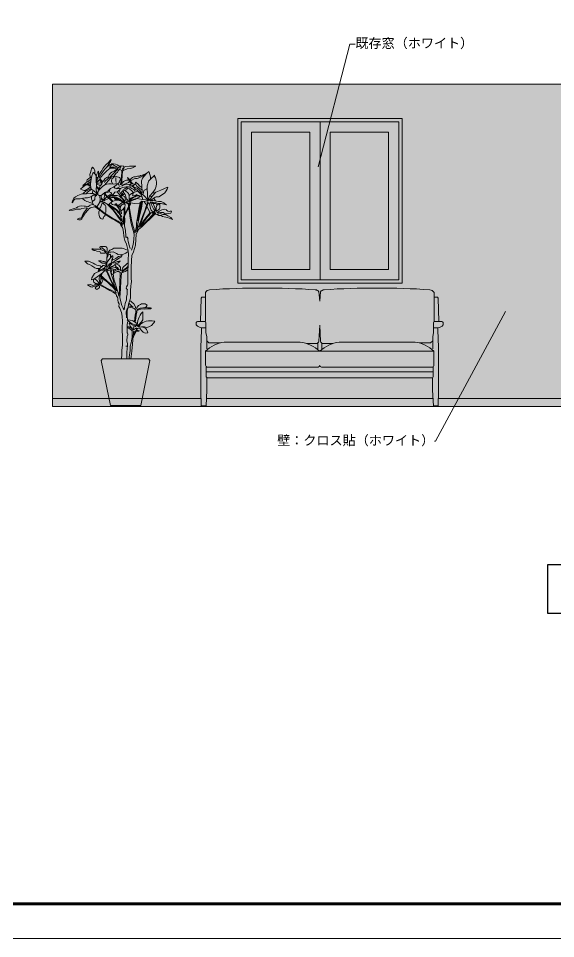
# Model space of a CAD drawing. Header units: millimetres. Extents: x -63086 to 144078, y -129912 to 13382.
# Drawn here: x 22696 to 26614, y -43624 to -36918 of the extents above; entities that cross this region are included whole.
import ezdxf
from ezdxf import colors
from ezdxf.entities.mleader import LeaderData, LeaderLine
from ezdxf.math import Vec2, Vec3

# ---------------------------------------------------------------- set-up
doc = ezdxf.new("R2010")
doc.units = ezdxf.units.MM
doc.layers.get('0').update_dxf_attribs({"lineweight": 0})
for name, color, linetype, lineweight in [('01用紙枠', 7, 'Continuous', 5), ('展開', 7, 'Continuous', 9), ('展開建具用', 250, 'Continuous', 9), ('観葉植物', 92, 'Continuous', 9)]:
    doc.layers.add(name, color=color, linetype=linetype, lineweight=lineweight)
doc.layers.add('文字', color=7, linetype='Continuous')
doc.styles.get("Standard").update_dxf_attribs({"font": 'MS Mincho.ttf'})
doc.styles.add('小岩', font='MS Mincho.ttf', dxfattribs={"height": 150})

# ---------------------------------------------------------------- blocks, each defined once
blk = doc.blocks.new('ソファ（CAD素材.com）3eb306b7')
at = {"color": 0, "linetype": 'ByBlock', "lineweight": -2}
for p, q in [((30, 617.9), (30, 828.1)), ((1697.2, 617.9), (1697.2, 828.1))]:
    blk.add_line(p, q, dxfattribs=at)
for points in [[(30, 828.1, -0.189801), (60.4, 847.3, -0.031519), (831.6, 847.3, -0.186787), (857.9, 832.8), (863.6, 764), (869.4, 832.8, -0.186787), (895.7, 847.3, -0.031519), (1666.9, 847.3, -0.189801), (1697.2, 828.1)], [(39.9, 416), (39.9, 506.2), (34.2, 532.8), (34.2, 606.6, 0.29329), (25.2, 615.8), (-26.6, 615.8, 0.203999), (-36.3, 607.9), (-36.3, 590.4, 0.207405), (2.3, 570.4), (34.2, 570.4)], [(1687.4, 416), (1687.4, 506.2), (1693, 532.8), (1693, 606.6, -0.29329), (1702, 615.8), (1753.9, 615.8, -0.203999), (1763.5, 607.9), (1763.5, 590.4, -0.207405), (1725, 570.4), (1693, 570.4)], [(959, 454.2), (889.7, 454.2, -0.315355), (870.4, 472.5), (863.6, 588), (856.8, 472.5, -0.315355), (837.6, 454.2), (768.2, 454.2)], [(863.6, 398.6, 0.156213), (720.7, 465.6), (167.8, 465.6, 0.152199), (30.3, 398.6), (1697, 398.6)], [(863.6, 398.6, -0.156213), (1006.6, 465.6), (1559.5, 465.6, -0.152199), (1697, 398.6)], [(30.3, 398.6), (30.3, 297, 0.333448), (43.4, 283.1)], [(1683.8, 283.1, 0.333448), (1697, 297), (1697, 398.6)], [(851.2, 283.1), (35.9, 283.1), (35.9, 212.5, 0.335886), (45.3, 204.2), (1681.9, 204.2, 0.319264), (1691.4, 212.5), (1691.4, 283.1)], [(851.2, 283.1, 0.32414), (863.6, 296, 0.294661), (876, 283.1), (1691.4, 283.1)]]:
    blk.add_lwpolyline(points, format="xyb", dxfattribs=at)
for points in [[(30, 792), (4.8, 792), (-0.5, 786.4), (-5.2, 615.8)], [(1697.2, 792), (1722.5, 792), (1727.8, 786.4), (1732.4, 615.8)], [(40.6, 204.2), (40.6, 114.5), (34.7, 0), (0, 0), (-3.1, 110.4), (-3.1, 427.5), (2.3, 551.6), (2.3, 570.4)], [(1686.7, 204.2), (1686.7, 114.5), (1692.6, 0), (1727.3, 0), (1730.4, 110.4), (1730.4, 427.5), (1725, 551.6), (1725, 570.4)], [(137.7, 461.4), (55.8, 461.4), (39.9, 475.8)], [(1589.5, 461.4), (1671.5, 461.4), (1687.4, 475.8)], [(848.7, 417.6), (848.7, 456.9)], [(878.6, 417.6), (878.6, 456.9)], [(1691.4, 249.8), (35.9, 249.8)]]:
    blk.add_lwpolyline(points, dxfattribs=at)
blk = doc.blocks.new('パキラ2（CAD素材.com）')
at = {"color": 0, "linetype": 'ByBlock', "lineweight": -2}
for points in [[(-196.1, 1666.5), (-193.5, 1678.6), (-189.2, 1688.5), (-181, 1701), (-173.7, 1710.9), (-165.5, 1725.5), (-159, 1735.5), (-141.4, 1754.4), (-124.1, 1770.8), (-115.5, 1781.6), (-104.3, 1791.5), (-104.3, 1787.6), (-109.1, 1776.8), (-125, 1755.7), (-132.3, 1743.2), (-140.5, 1732.4)], [(-186.6, 1649.3), (-176.7, 1664.8), (-165.5, 1680.7), (-150.9, 1694.1), (-135.8, 1709.6), (-124.6, 1718.7), (-111.6, 1727.7), (-114.7, 1735), (-110.8, 1743.2), (-103, 1752.7), (-98.7, 1759.2), (-114.2, 1752.3), (-131.9, 1740.2), (-153, 1718.7), (-178, 1685.9), (-187.5, 1668.7), (-193.1, 1656.6)], [(-41.3, 1741.5), (-48.1, 1746.2), (-60.7, 1752.2), (-74, 1757), (-88.2, 1760), (-104.5, 1760), (-103.3, 1759.1), (-91.2, 1753.2), (-83.3, 1747.9), (-72.1, 1743.1), (-52.7, 1732.6)], [(-20.1, 1714.3), (-22.3, 1718.6), (-21.4, 1722.9), (-18.8, 1729), (-13.4, 1731.9), (-12.4, 1740.9), (-16.1, 1743.9), (-31.5, 1745.5), (-35.2, 1743.3), (-35.5, 1737.1), (-43.3, 1719.4), (-43, 1719.4)], [(-21, 1714.5), (-17.2, 1720.9), (-13.7, 1729.1), (-9.4, 1736), (0.9, 1742), (28.1, 1743.7), (75.5, 1743.3), (66, 1738.1), (51.8, 1732.1), (36.3, 1726.9), (12.6, 1723.5), (-16.3, 1710.6), (-21.5, 1707.6), (-24.9, 1672.2), (-27.4, 1641.8), (-30.5, 1614.5)], [(-253.3, 1658.3), (-258.2, 1666.6), (-259.5, 1681.8), (-256.8, 1698.3), (-251.9, 1713.4), (-247.8, 1724.2), (-241.3, 1736.5), (-232.3, 1725.7), (-227.5, 1717.5), (-224.7, 1709), (-224.8, 1688.8)], [(-207.5, 1540.4), (-213.5, 1569.7), (-213.1, 1605.4), (-214, 1634.7), (-215.3, 1660.1), (-215.3, 1675.6), (-224.3, 1688.6), (-232.9, 1696.8), (-238.5, 1691.2), (-247.1, 1672.2), (-250.2, 1648.1), (-254.9, 1614.5), (-253.8, 1580.5), (-246.7, 1572.7), (-231.6, 1562.8), (-225.6, 1557.6), (-218.7, 1552.9), (-214.4, 1550.7), (-209.7, 1540.4)], [(-197.5, 1665.9), (-196.8, 1690.1), (-198.2, 1707.3), (-203, 1699), (-209.9, 1685.9), (-215.4, 1669.4), (-214, 1663.9), (-206.5, 1662.5), (-200.9, 1659.7)], [(-35, 1742.8), (-39.5, 1742.5), (-47.4, 1736.9), (-64.3, 1721.2), (-82.9, 1707.7), (-101.3, 1699.8), (-110.6, 1691.7), (-119.5, 1679.8), (-125.7, 1665.8), (-129.8, 1662.3), (-137, 1660.9), (-150.5, 1651.8), (-157.8, 1639.9), (-166.1, 1630.8), (-171.5, 1620.8)], [(-55.4, 1721.6), (-74, 1704.3), (-108.5, 1670.6), (-127.1, 1653.3), (-150.5, 1631.3), (-154.7, 1623.7)], [(-149.4, 1608.9), (-143.5, 1617.6), (-123, 1641.5), (-115.2, 1651.8), (-105.3, 1662), (-102.3, 1666.8), (-88.3, 1668.7), (-82.1, 1672.2), (-70.5, 1688.9), (-59.7, 1700), (-53.3, 1709.4), (-43.6, 1720.4)], [(-62.3, 1723.5), (-72.6, 1725.6), (-82.5, 1728.4), (-107.1, 1729.5), (-116.2, 1728.2)], [(-58.1, 1735.8), (-101.5, 1735.1), (-113.6, 1734.2)], [(-42.2, 1718.3), (-27.5, 1711), (-30.5, 1656.7), (-35.7, 1609.8)], [(33.2, 1642.1), (41, 1654.1), (50.5, 1661.5), (60.4, 1664.5), (72.4, 1666.6), (87.1, 1670.1), (103.9, 1671.4), (109.5, 1675.2), (121.6, 1677.4), (145.3, 1688.6), (150.4, 1689), (140.5, 1679.1), (130.2, 1675.2), (123.3, 1669.6), (104.8, 1660.6), (85.4, 1654.1), (72.4, 1654.1), (63.4, 1650.3), (46.2, 1640.3), (31.9, 1636.5), (20.7, 1625.3), (10.4, 1620.1), (-18.5, 1607.6), (-27.9, 1599.8)], [(183, 1647.3), (181.7, 1666.2), (172.4, 1699), (170.4, 1704.5), (153.8, 1690.7), (135.9, 1670.7), (123.5, 1654.9), (115.9, 1636.9), (118, 1591.4), (120, 1566.6)], [(170.5, 1493.9), (170.1, 1510.3), (175.2, 1524.5), (181.3, 1531.8), (207.1, 1560.2), (216.6, 1576.6), (224.3, 1597.3), (226.1, 1614.1), (224.8, 1626.2), (222.2, 1642.5), (218.3, 1657.6), (214.4, 1665.4), (211.9, 1677.4), (204.5, 1669.2), (194.2, 1661.1), (185.1, 1649.9), (167, 1633.9), (163.6, 1614.5), (158.4, 1600.3), (157.1, 1572.3), (159.7, 1546.9), (160.6, 1516.7), (164, 1500.8), (166.2, 1495.6)], [(-253.4, 1630.9), (-264.2, 1624.9), (-278.4, 1615), (-291.3, 1609), (-306.4, 1599.5), (-312, 1597.8), (-308.5, 1604.2), (-300.3, 1612), (-289.1, 1621), (-272.8, 1630.9), (-262.4, 1640.4), (-249.9, 1647.8)], [(-282.2, 1624.1), (-283.1, 1634.4), (-279.7, 1643.4), (-266.7, 1654.6), (-260.3, 1657.7), (-250.8, 1656.8)], [(-265, 1623.2), (-265.8, 1612.1), (-263.3, 1606.4), (-262.5, 1600.2), (-263.7, 1598.2), (-272.8, 1609), (-275.4, 1616.3)], [(-201.5, 1658.3), (-214.4, 1655)], [(-205.8, 1650.7), (-213.9, 1646.9)], [(-200.7, 1659.1), (-207.7, 1644.8), (-207.9, 1639.4), (-213.6, 1623.3)], [(-171.3, 1620.8), (-178.3, 1621.9), (-184, 1621.9), (-196.4, 1620.6), (-200.4, 1618.9), (-213.1, 1615.7)], [(-180.2, 1603.9), (-191.5, 1605.7), (-207.7, 1612.2), (-212.3, 1614.9)], [(-208.2, 1617.9), (-207.1, 1626.8), (-203.1, 1632.1), (-198.5, 1636.2), (-196.9, 1641.3), (-192.6, 1643.7), (-191.8, 1644.8)], [(-201.9, 1542.5), (-201.5, 1556.3), (-196.7, 1562.8), (-190.7, 1574.4), (-168.3, 1595.1), (-151.5, 1606.7), (-136.4, 1611.9), (-120.9, 1614), (-104.1, 1614.5), (-85.1, 1613.2), (-60.2, 1617), (-59.3, 1617), (-69.2, 1604.1), (-87.7, 1589.9), (-111, 1579.6), (-130, 1560.6), (-150.6, 1551.6), (-164.8, 1538.2), (-177.3, 1530.4), (-193.3, 1530.4), (-199.3, 1535.2), (-203.6, 1536.5), (-205.3, 1535.2)], [(-192.9, 1578.3), (-187.7, 1592.3), (-184.5, 1599.8), (-178.1, 1606.8), (-171.3, 1620.6)], [(-171.3, 1621.8), (-183.7, 1634.9), (-192, 1645.3)], [(-186.5, 1650.8), (-177.5, 1641.1), (-165.1, 1629.4)], [(-27.9, 1613.6), (-34.8, 1609.3), (-46.9, 1605.4), (-53.4, 1608.5), (-51.6, 1615.4), (-49.1, 1621.4), (-44.7, 1628.3), (-42.6, 1637.8), (-37, 1643.8), (-36.7, 1647.2), (-37.7, 1652), (-39.6, 1655.9), (-43.9, 1660.6), (-50.3, 1663.6), (-61.5, 1666.2), (-67.6, 1669.2), (-76.1, 1671.2), (-82.2, 1666.6), (-89.6, 1658.4), (-99, 1650.3), (-102.9, 1637.3), (-102.5, 1631.3), (-94.7, 1614.9)], [(-67.8, 1623.6), (-71.7, 1638.2), (-72.1, 1649.4), (-72.1, 1661.5)], [(33.7, 1641.6), (24.2, 1642.1), (7.8, 1640.8), (-1.2, 1637.8), (-14.6, 1630.4), (-23.6, 1618.8), (-30.1, 1613.2)], [(-27, 1598.5), (-9.2, 1607.6), (-2.5, 1609.8), (11, 1611.9), (25.5, 1610.3), (30.9, 1604.4), (32.8, 1599.6), (32, 1589.3)], [(31.9, 1643.8), (22, 1654.5), (13, 1660.6), (16, 1654.1), (23.7, 1642)], [(31.9, 1599), (50.4, 1599.8), (53.5, 1602), (58.2, 1603.3), (62.1, 1607.6), (69, 1609.3), (70.7, 1612.3), (62.5, 1612.7), (56.5, 1613.6), (44, 1613.6), (39.2, 1611.9), (28.9, 1605.4)], [(44, 1612.3), (31, 1632.6)], [(53.5, 1613.6), (43.1, 1624.4), (35.4, 1636.9)], [(118.4, 1588), (103.7, 1598.3), (89.9, 1613.4), (78.7, 1620.7), (74, 1627.2), (73.1, 1623.7), (75.3, 1610), (80.4, 1600.5), (104.6, 1581.1), (119.7, 1569.9)], [(-211.7, 1533.3), (-222.1, 1531.2), (-235.2, 1532.6), (-239.3, 1528.5), (-252.4, 1519.5), (-278.4, 1512.7), (-293.9, 1513.1), (-330.3, 1506.4), (-362, 1506.4), (-369.6, 1502.3), (-375.8, 1497.5), (-382.7, 1489.2), (-384.8, 1481.6), (-388.9, 1476.1), (-389.6, 1480.2), (-387.5, 1491.9), (-377.2, 1509.2), (-364.8, 1519.5), (-348.2, 1528.5), (-323.4, 1540.2), (-305.5, 1541.6), (-286.2, 1540.9), (-255.8, 1543), (-236.5, 1543), (-229, 1540.2), (-210.4, 1540.2)], [(-255.8, 1592.6), (-263.4, 1584.3), (-295.1, 1565.7), (-301.3, 1566.4), (-317.2, 1569.8), (-328.9, 1576), (-322.7, 1579.5), (-312.3, 1590), (-299.3, 1599.5), (-284.8, 1606.4), (-272.4, 1608.4)], [(-311.3, 1542.5), (-301.9, 1550.7), (-290.2, 1562.3), (-251.9, 1580.4)], [(-288.1, 1542.9), (-277.7, 1555), (-268.7, 1561), (-252.3, 1570.5), (-246.3, 1575.3)], [(-234.7, 1564.8), (-239.2, 1560.5), (-241.7, 1556.2), (-242.2, 1546.5), (-242.7, 1543.8)], [(-189.6, 1574.2), (-200.7, 1585.3), (-206.3, 1591.7), (-212.8, 1596.1)], [(-212.8, 1593.4), (-210.4, 1586.4), (-205.3, 1582.1), (-198, 1573.7), (-191.5, 1573.2)], [(-158.4, 1544.1), (-130.6, 1516.6), (-104.3, 1493.8), (-94.4, 1484.3)], [(-149.8, 1550.6), (-150.9, 1544.6), (-149.6, 1539.9), (-118.5, 1513.6), (-104.3, 1499.8), (-91.8, 1488.6)], [(-117.4, 1558.2), (-131.9, 1551.8), (-142.7, 1548.3), (-147.8, 1539.1)], [(-112.6, 1575.5), (-115.5, 1570), (-116.4, 1562.7), (-119.4, 1555.8), (-108.6, 1551.5), (-100, 1539.9), (-96.1, 1530.4), (-78.5, 1554.1), (-59.9, 1556.7), (-50.9, 1562.7), (-42.3, 1570.4), (-41.9, 1579.9), (-52.6, 1579.9), (-67, 1577.3)], [(-84.1, 1593.3), (-78.9, 1584.7), (-76.3, 1579.1)], [(-38.4, 1595.4), (-61.7, 1582.1), (-68.6, 1577.8)], [(-60.8, 1557.5), (-50, 1542), (-33.2, 1524.3), (-21.2, 1507.1), (-5.7, 1489.9)], [(-47.5, 1564.8), (-39.7, 1548.5), (-29.4, 1539.4), (-29.4, 1530.4), (-23.3, 1526.5), (-8.7, 1521.3), (0.8, 1498.5), (4.2, 1484.3)], [(16.1, 1592.8), (4.5, 1592.6), (-7.9, 1589.6), (-23.5, 1589.1), (-37.5, 1581.8), (-41.5, 1576.7)], [(-34.7, 1544.1), (-29.1, 1553), (-24, 1559.7), (-17.8, 1566.2)], [(-29.9, 1538.2), (-20, 1545.7), (-17, 1550.3), (-13.5, 1551.9)], [(-18.4, 1570), (-14.1, 1555.2), (-9.5, 1546.6), (-3.6, 1537.7), (-0.6, 1528), (1, 1518.9), (5.1, 1512.4), (8.8, 1504), (13.9, 1497), (16.6, 1491.7), (19.3, 1484.4)], [(-17.6, 1569.7), (-6.3, 1567.1), (2.1, 1561.7), (15.3, 1550.9), (20.4, 1545), (26.9, 1528.3), (26.3, 1525.3), (26.1, 1493.3)], [(-13.2, 1569.7), (-9.7, 1575.1), (-6, 1578.8), (5.3, 1584.5), (11.3, 1585.8)], [(-2.2, 1565.1), (3.7, 1569.7), (8.3, 1574.5), (12.1, 1577.7), (18.8, 1582.1)], [(69.9, 1562.7), (63.5, 1571.4), (60.5, 1573.8), (46, 1580.8), (30.9, 1589.7), (22.3, 1592.6), (9.6, 1593.2), (7.2, 1590.8), (6.9, 1588.6), (18.2, 1582.4), (27.9, 1578.4), (47.1, 1560.1), (55.1, 1549.6)], [(25.8, 1525.9), (30.9, 1533.7), (37.9, 1540.4), (42.5, 1543.4), (50.3, 1543.9), (53.3, 1544.7)], [(39.8, 1599.1), (49.2, 1597.5), (57.6, 1589.4), (67, 1581.1), (74.8, 1573.2), (84.5, 1567.3), (92.6, 1561.7), (101.7, 1553.3), (113, 1544.2), (120, 1537.4)], [(118.8, 1523), (81.5, 1535.4), (72.4, 1531.1), (51.7, 1530.7), (56, 1546.6), (62.1, 1553.5), (73.7, 1557.4), (82.3, 1560.9), (91.8, 1558.3), (104.6, 1545.4), (108.4, 1541.9), (119.2, 1538), (133, 1529), (165.3, 1495.8)], [(120.8, 1566.5), (121.4, 1558.2), (120.6, 1548.7), (118.7, 1549.8), (99.8, 1571.6), (85.6, 1581.9), (69.7, 1587.2), (55.9, 1595.1), (54.3, 1602.9)], [(128.3, 1538), (130.9, 1555.2), (136.5, 1569), (142.1, 1572), (153.3, 1575.9), (157.6, 1581.1)], [(178.2, 1490.4), (183.8, 1496), (196.3, 1502.5), (206.3, 1510.3), (217, 1517.2), (223.9, 1519.3), (241.6, 1520.6), (255.4, 1527.9), (286, 1549.5), (296.7, 1562.4), (304.5, 1575.7), (308.4, 1590.4), (289.8, 1583.5), (273.5, 1576.2), (256.2, 1569.3), (245.9, 1564.1), (220.9, 1554.6), (196.8, 1526.6), (185.6, 1512.8), (175.2, 1496.5)], [(197.2, 1548.6), (216.6, 1549.9)], [(-312.9, 1509.4), (-309.8, 1503.6), (-302.8, 1498.6), (-297.7, 1494), (-283.1, 1486.1), (-273.7, 1484.6), (-259.7, 1477.4), (-253.5, 1475.4), (-239.7, 1472.2)], [(-247.9, 1521.2), (-247.9, 1502.3), (-244.1, 1493.7), (-242.7, 1488.9), (-240.9, 1485.4)], [(-190.8, 1530.9), (-186.5, 1518.2), (-184.6, 1501.8), (-186.7, 1480.2), (-198.6, 1460.9), (-206.9, 1449.3), (-216.6, 1453.6), (-232.8, 1461.9), (-239.5, 1471.4), (-241.7, 1480.5), (-239, 1489.4), (-229.8, 1495.6), (-224.4, 1501), (-225.2, 1512), (-221.5, 1521.4), (-215.6, 1527.4), (-210.4, 1530.6)], [(-162.9, 1482.6), (-166.4, 1474.4), (-172, 1468.3), (-179.7, 1447.7), (-184, 1442.5), (-187.5, 1433.4), (-187.5, 1429.6)], [(-163.3, 1488.5), (-186.5, 1488.3)], [(-163.1, 1482.6), (-186, 1482.3)], [(-184.9, 1506.3), (-181.7, 1505.5), (-173, 1500.9), (-166.8, 1495), (-163.1, 1490.1)], [(-150.4, 1535.9), (-154.3, 1524.2), (-154.8, 1514.3), (-158.2, 1494.5), (-162.5, 1499.2), (-169.4, 1504.8), (-175.4, 1507.4), (-179.5, 1531.5)], [(-156.5, 1480), (-159, 1475.7), (-160.3, 1470.1), (-156.9, 1464.5), (-147.8, 1458.4), (-144, 1450.2), (-143.1, 1434.7), (-143.5, 1411.9), (-146.5, 1397.2)], [(-156, 1489.9), (-150.4, 1495), (-145.7, 1498.1), (-134.1, 1503.7), (-121.1, 1506.7)], [(-155.2, 1490.2), (-151.3, 1505.3), (-146.6, 1510.4), (-136.7, 1519)], [(-120.8, 1465.4), (-129.6, 1464.6), (-141.8, 1471.1), (-154.9, 1480.5)], [(-131.5, 1525.1), (-122.9, 1530.2), (-113.8, 1534.5), (-100.5, 1539.3)], [(-120.7, 1465.3), (-113.4, 1472.6), (-101.5, 1481.2)], [(-40.1, 1521), (-44.7, 1524.3), (-61.4, 1529.4), (-72.5, 1530.5), (-102.3, 1530.7), (-106.7, 1528.9), (-118, 1522.4), (-120.4, 1519.2), (-120.4, 1517.8), (-113.4, 1517.8), (-99.4, 1518.9), (-74.9, 1519.4), (-66.5, 1516.5), (-49.3, 1508.4), (-38.5, 1501.1)], [(-84.1, 1513.9), (-94.9, 1514.3), (-112.5, 1511.3)], [(-71.1, 1495.9), (-95.7, 1484.7), (-102.6, 1480), (-104.8, 1477.4), (-106, 1473.1), (-103, 1467.9), (-95.7, 1464.5), (-78.5, 1459.3), (-69, 1458.4)], [(-71.2, 1495.8), (-81.5, 1507), (-86.3, 1519.5)], [(-79.8, 1520.8), (-77.6, 1514.3), (-74.2, 1510.9), (-69, 1502.7), (-64.7, 1497.5)], [(-62.1, 1509.6), (-73.8, 1512.1)], [(-70.6, 1496.3), (-58.5, 1496), (-46.3, 1494.1)], [(-60, 1496.2), (-64.3, 1516)], [(-56.1, 1496.6), (-59.5, 1513)], [(-52.5, 1510.3), (-52.8, 1494.9)], [(-47.9, 1494.5), (-47.5, 1507.4)], [(-46.9, 1460.7), (-38.2, 1465.5), (-36.1, 1468.8), (-28.2, 1475.6)], [(-5.9, 1484.2), (-14.2, 1482.5), (-22, 1482), (-25.4, 1482.6), (-32.7, 1488.8), (-34.5, 1491.5), (-37.5, 1492.8), (-46.1, 1494.1)], [(-4.6, 1488.5), (-13.5, 1490.6), (-19.4, 1497.6), (-25.3, 1508.7), (-33.4, 1514.6), (-41.2, 1521.3)], [(-6.2, 1483.9), (-18.3, 1486), (-23.7, 1489), (-28.8, 1493.6), (-40.1, 1501.9)], [(20.4, 1472.8), (13.2, 1471.8), (2.7, 1477.4), (-0.6, 1478), (-15.1, 1477.2), (-25.3, 1475.8), (-28, 1475.8)], [(-27.5, 1532.5), (-19.2, 1537.6), (-8.1, 1541.7)], [(-22.9, 1529.5), (-14, 1536.5), (-7.3, 1540.3)], [(-12.4, 1477.2), (-12.4, 1465.6)], [(-4.9, 1477.2), (-5.1, 1464.2)], [(17.7, 1489.5), (17.2, 1484.4), (16.1, 1480.9), (13.2, 1480.4), (10.5, 1482), (7.2, 1482), (4.6, 1483.9)], [(22.6, 1488.2), (42.8, 1504.6), (58.6, 1514), (62.4, 1518.9), (69.9, 1520.2), (76.7, 1524.8), (83.7, 1527.7), (101.7, 1527.8), (109, 1525.7), (99.6, 1517.2), (90.1, 1513.7), (79.9, 1508.6), (59.4, 1502.7), (42.2, 1496), (26.3, 1483.3)], [(24.4, 1474.4), (25.7, 1455.9), (31.9, 1420.3), (37.5, 1379.6), (45.8, 1340.3), (56.5, 1304.8), (64.7, 1272.5), (67.2, 1257), (71.1, 1257), (72.4, 1274.7), (79.3, 1304.8), (81, 1328.9), (90.5, 1381.5), (97.8, 1430.2), (105.7, 1476.6)], [(25.2, 1498.9), (30.9, 1504.3), (39.5, 1509.2), (52.4, 1517.2), (59.7, 1520.5), (70.5, 1524), (77, 1529.6), (82, 1535.8)], [(32.5, 1476.4), (31.2, 1468.9), (26.1, 1460.3)], [(37.6, 1475.9), (34.9, 1466.2), (30.1, 1459.5), (27.1, 1452.2)], [(166.2, 1493.6), (147.2, 1497.1), (124.4, 1499.7), (96.8, 1506.1), (83.5, 1507.8), (69.2, 1501), (52.9, 1494.5), (32.2, 1482.4), (31.8, 1476), (38.2, 1475.5), (51.1, 1473), (68.8, 1471.2), (99.8, 1473), (108.4, 1477.7), (116.2, 1487.6), (129.1, 1486.7), (164, 1490.6), (168.3, 1491.5)], [(122.6, 1487), (116.1, 1438.1), (100.2, 1369.2), (86.4, 1311.3), (79.5, 1266.5), (84.3, 1273.4)], [(160.9, 1482.7), (158.1, 1476.5), (158.8, 1468.2), (150.5, 1450.3), (140.2, 1418.6), (123, 1376.5), (108.5, 1338.6), (91.2, 1299.3), (87.8, 1283.5), (81.6, 1269)], [(118.1, 1486.6), (114.6, 1465.1), (103.4, 1404.8), (91.8, 1353.1), (90.1, 1344.5), (94, 1369.9), (98.9, 1399.6), (104.7, 1430.6), (107.7, 1450.9), (112.9, 1480.2)], [(171.2, 1479.2), (164.3, 1473.7), (160.9, 1460.6), (152.6, 1440), (136.7, 1395.8), (125.7, 1370.3), (113.3, 1333.8), (100.9, 1301.4), (98.8, 1297.9), (104.3, 1303.5), (114.7, 1321.4), (130.5, 1344.1), (157.4, 1377.9), (169.8, 1392.4), (179.2, 1406.4)], [(126.1, 1499.7), (121.8, 1516.5), (117.2, 1524.9), (114.6, 1538.3)], [(152.3, 1456.8), (146.1, 1470.6), (137.8, 1480.9), (137.2, 1485)], [(208.4, 1416.5), (197.4, 1413.8), (187.1, 1422.7), (182.9, 1434.4), (174, 1468.2), (169.8, 1477.2)], [(176.8, 1525.8), (183, 1524.5), (187.8, 1522), (190, 1519.1)], [(213.9, 1417.2), (207.1, 1426.9), (199.5, 1442), (190.5, 1457.2), (180.9, 1475.1), (180.9, 1483.4)], [(191.1, 1483.2), (199.4, 1480.5), (221.5, 1478.4), (230.4, 1474.9), (246.3, 1470.1), (260.8, 1470.1), (298, 1461.8), (287, 1469.4), (278.7, 1475.6), (264.2, 1483.9), (258.7, 1485.3), (240.8, 1485.3), (225.6, 1488.7), (202.2, 1492.9), (187.7, 1492.9), (183.6, 1492.2)], [(213.3, 1418.6), (217.4, 1424.1), (214.6, 1439.3), (210.5, 1446.8), (204.3, 1464.1), (200.2, 1468.9), (183.6, 1476.5)], [(188.4, 1483.9), (202.9, 1472.2), (218.7, 1470.8), (227.7, 1466), (235.3, 1460.5), (238.7, 1461.2), (240.8, 1469.4)], [(203.2, 1507.8), (208, 1504.3), (218.3, 1489.7)], [(-221.9, 1448), (-229.2, 1447.8), (-237.3, 1445.6), (-245, 1442.6), (-256.3, 1439.9), (-268.1, 1431.8), (-276.2, 1423.4), (-294.1, 1400.7), (-311.6, 1374.9), (-317.7, 1364.3), (-319.9, 1358.3), (-328.1, 1353.4), (-340.3, 1353.2), (-347.5, 1353.9), (-352.5, 1356.8), (-346, 1359.1), (-335.9, 1363.8), (-324.9, 1363.3), (-320.9, 1366.4), (-317.4, 1378.3), (-311.6, 1391.3), (-304.2, 1403.7), (-292.6, 1420), (-282.4, 1432.2), (-278.2, 1438.4), (-283.9, 1439.9), (-302.4, 1436.4), (-317.7, 1435.4), (-328.1, 1430.8), (-354.4, 1429), (-383.3, 1423.2), (-411.8, 1420.9), (-403, 1425.4), (-388.4, 1429.5), (-375.3, 1435.4), (-358.3, 1439.6), (-347.8, 1446), (-336.4, 1451), (-317.9, 1454.5), (-302.9, 1452.4), (-292.8, 1452), (-283.4, 1448.2), (-274.3, 1448.8), (-266.9, 1448.7), (-266.2, 1454), (-257.6, 1458.4), (-242, 1463), (-232.2, 1462)], [(-222.2, 1447.9), (-186.5, 1422.2), (-152.5, 1395.5), (-142.1, 1389.5), (-124, 1377), (-111.1, 1368.8), (-98.2, 1359.8), (-77.9, 1350.7), (-42.2, 1328.3), (-33.5, 1314.5), (-28.4, 1305.1), (-22.8, 1296.4), (-20.2, 1289.1), (-17.6, 1277.9)], [(-22.8, 1324.4), (-23.6, 1320.9), (-22.8, 1313.1), (-24.7, 1313.1), (-26.6, 1315.3), (-30.9, 1323.6), (-40.3, 1330.4), (-54.6, 1341.7), (-76.1, 1354.1), (-95.8, 1364.3), (-121.3, 1380.2), (-141.3, 1392.6), (-158, 1405), (-193.2, 1431.6), (-219.9, 1455.4)], [(-190.9, 1423.1), (-193.9, 1410.2), (-193.9, 1397.2), (-191.8, 1383), (-187.5, 1370.1), (-179.3, 1362.8), (-171.1, 1357.6), (-163.3, 1358.5), (-163.3, 1364.5), (-159.5, 1376.6), (-153.4, 1379.2), (-147, 1391.6)], [(-24.2, 1325.6), (-29.8, 1333.8), (-39.7, 1351.4), (-53.5, 1371.3), (-70.3, 1396.2), (-91, 1422.1), (-119.6, 1452.2), (-133.6, 1466.7)], [(-38.4, 1397.1), (-49.2, 1410.5), (-61.9, 1422.6), (-76.8, 1435.5), (-94.4, 1448), (-122.7, 1465.2)], [(-29.4, 1345), (-29.4, 1359.6), (-33.7, 1368.7), (-35.8, 1378.2), (-41.9, 1390.2), (-49.2, 1401), (-67.7, 1422.5), (-98.7, 1445.1), (-112.5, 1454.8), (-117.3, 1457.4), (-105.2, 1443.2), (-87.6, 1424.5), (-59.1, 1387.2), (-45.3, 1369.5), (-30.7, 1345.4)], [(-79.3, 1469.2), (-64.7, 1454.5), (-53.1, 1441.2), (-47, 1429.6)], [(-70.7, 1472.2), (-56.9, 1454.5), (-50.9, 1445.5)], [(-59.5, 1459.4), (-52.3, 1459.7)], [(-52, 1460.5), (-52, 1448.3)], [(-47.1, 1430.7), (-42.7, 1415.6), (-39.3, 1400.6), (-36.3, 1389.4), (-28.1, 1373)], [(-46.5, 1460.9), (-46.1, 1452.6), (-44.7, 1442.8), (-42.2, 1448.9), (-37, 1452.3), (-33.1, 1456)], [(-3, 1459.7), (-3.8, 1464), (-6.8, 1465.6), (-13.2, 1467.2), (-24, 1463.2), (-28.3, 1460.5), (-32.3, 1456.7), (-36.9, 1450), (-37.2, 1444.3), (-38.8, 1435.7), (-37.7, 1421.7)], [(-2.7, 1458.3), (-5.9, 1449.4), (-10.3, 1439.2), (-21.3, 1424.6), (-26.7, 1422.8), (-34.5, 1416), (-30.7, 1406.3), (-29.9, 1395.6)], [(-12.4, 1435.7), (-11.3, 1402), (-11.3, 1380.2)], [(-5.7, 1446.8), (-5.3, 1413.2), (-5.3, 1392.1)], [(22.3, 1448.4), (14.8, 1435.5), (5.9, 1416.4), (2.6, 1407.8), (-4.9, 1393.2)], [(23.6, 1441.7), (5.6, 1403.4), (-4.9, 1384.9)], [(20.1, 1472.7), (24.4, 1433.5), (26.4, 1416.1), (28.1, 1405.8), (30.9, 1378.1), (35.9, 1353.3), (42.1, 1325.1), (49.4, 1298), (56.3, 1273.8), (62.8, 1246.7), (59.3, 1209.6), (55.4, 1171.3), (48.1, 1145), (42.5, 1132.1)], [(25, 1473.2), (31.7, 1473.5)], [(194, 1403.4), (180.2, 1403.4), (174, 1411), (167.8, 1426.9), (156.7, 1444.1), (156.7, 1446.8)], [(190.5, 1406.2), (195.3, 1402), (202.9, 1400.7), (207.7, 1401.3), (210.5, 1406.2), (209.1, 1410.3), (205, 1408.9), (200.8, 1406.2), (190.5, 1406.2)], [(227, 1412.9), (212.5, 1417), (211.1, 1416.3), (209.8, 1411.5), (215.3, 1403.3)], [(229.1, 1465.3), (227, 1457.7), (222.2, 1443.2), (223.5, 1430.8), (222.2, 1417)], [(222.9, 1414.3), (230.4, 1419.8), (239.4, 1424.6), (247, 1431.5), (249.7, 1436.3), (250.4, 1444.6), (251.1, 1459.1), (249.7, 1462.5), (244.2, 1468), (242.8, 1470.1)], [(227.7, 1410.1), (234.6, 1403.3), (238, 1399.1), (238, 1387.4)], [(241.5, 1402.6), (255.9, 1404.6), (275.2, 1404.6), (288.3, 1397), (297.3, 1397), (314.5, 1398.4), (329.7, 1401.2), (332.5, 1406.7), (334.5, 1412.2), (333.1, 1417), (330.4, 1414.3), (323.5, 1412.9), (308.3, 1414.3), (298, 1421.9), (295.2, 1427.4), (284.2, 1428.8), (264.9, 1425.3), (253.9, 1421.2), (246.3, 1415.7), (238, 1408.1)], [(-21.7, 1338.7), (-20, 1353.3), (-18.2, 1361.5), (-14.8, 1373.2), (-5.7, 1391.7)], [(-12.7, 1321.5), (-13.1, 1360.2), (-15.2, 1358.1), (-18.2, 1337.4), (-18.2, 1327.9), (-15, 1322.3), (-12.7, 1321.5)], [(-13, 1360.1), (-9.8, 1371.7), (-4.4, 1385.2)], [(-6.8, 1377.9), (-6.3, 1352.3), (-7.5, 1309.8)], [(218.6, 1398), (198.1, 1379.7), (178.8, 1359.7), (149.8, 1332.8), (118.8, 1301.8), (95.4, 1281.1), (77.5, 1246), (75.4, 1210.1), (71.3, 1167.4), (57.3, 1118.8), (44.8, 1092.7), (43.5, 1057.1), (41.6, 1005.4), (40.2, 955.1)], [(214.2, 1404.9), (189.5, 1380.3), (168.2, 1358.2), (150.2, 1341), (129.6, 1321.7), (108.9, 1303), (117.8, 1320.3), (142.7, 1349.2), (159.2, 1373.4), (172.3, 1387.1), (184, 1404.4)], [(242.8, 1402.6), (253.2, 1397.7), (272.5, 1391.5), (284.9, 1392.2), (295.9, 1388.8), (309, 1381.9), (329.7, 1369.5), (343.5, 1355), (306.9, 1368.1), (280.8, 1373.6), (269, 1377.7), (259.4, 1383.3), (241.5, 1384.6), (230.4, 1391.5), (220.8, 1394.3), (216.6, 1400.5)], [(-17.7, 1278.8), (-14.2, 1258.6), (-13.1, 1237.1), (-10.1, 1222), (-4.5, 1201), (6.8, 1173.8), (13.8, 1146.6)], [(-7.2, 1310.1), (-5.8, 1295), (-0.4, 1277.5), (1.5, 1230.1), (2, 1222.5), (5.2, 1225.2), (10.9, 1225), (18.4, 1214.7), (17.3, 1213.4), (16.8, 1209.9), (20, 1194.8), (26.8, 1168.2), (33.2, 1144.2)], [(-144.1, 1120.2), (-145.8, 1119.2), (-149, 1119.5), (-153.9, 1123.9), (-171.1, 1131.6), (-180.5, 1135.1), (-192.3, 1138.9), (-235.2, 1138.7), (-239.6, 1140.9), (-244.6, 1141.9), (-244.8, 1140.5), (-241.1, 1135.8), (-236.7, 1131.4), (-231.5, 1128.6), (-221.4, 1128.1), (-210.1, 1125.1), (-191.8, 1121.3), (-186.2, 1118.5), (-183.5, 1108.9), (-179.5, 1108.6), (-160.8, 1108.4), (-151.6, 1109), (-147.6, 1111), (-143, 1112.3), (-135.5, 1107.7), (-134.5, 1091.3), (-136.7, 1076.2), (-136.4, 1051.3), (-136.7, 1037.7)], [(-126.4, 1117.2), (-128.3, 1115.9), (-134.2, 1117.5), (-135.8, 1119.1), (-136.4, 1124.5), (-134.5, 1128.2), (-133.9, 1144.4), (-136.6, 1149.8), (-141.7, 1155.4), (-146, 1157.3), (-155.1, 1158.7), (-170.7, 1158.4), (-180.8, 1158.7), (-183.7, 1157.3), (-187.5, 1154.6)], [(-144.2, 1120.2), (-145.5, 1124.7), (-154.1, 1133.1), (-162.5, 1140.1), (-170.6, 1148.4), (-174.6, 1148.2), (-179.7, 1146), (-182.7, 1143.9), (-184.8, 1143.3), (-187.5, 1147.9), (-187.5, 1153.3)], [(-127.1, 1117), (-115.3, 1130.1), (-99.5, 1135.6), (-85, 1146), (-49.2, 1146), (-23.7, 1145.3), (-9.2, 1141.1), (13.6, 1132.2), (17, 1132.2)], [(14, 1147.6), (17, 1133.8), (19.6, 1125.6), (20.9, 1101.9), (20, 1062.7), (17.9, 1019.6), (16.6, 981.3), (16.1, 885.6)], [(-136.6, 1071.4), (-132, 1085.1), (-128.8, 1088.3), (-124.2, 1097.5), (-115.3, 1102.3), (-111, 1096.4), (-109.7, 1076.5)], [(-136.1, 1033.9), (-133.4, 1043.6), (-127.7, 1053.6), (-122.3, 1061.7), (-109.7, 1074.6), (-105.1, 1080.8), (-99.2, 1087.2), (-94.3, 1091.6)], [(-92.7, 1091), (-92.7, 1080), (-95.4, 1068.7), (-99.2, 1061.7), (-100, 1051.4), (-108.3, 1037.2), (-118.6, 1032), (-132.8, 1008.3)], [(18.4, 1121.1), (12.9, 1116.3), (2.5, 1108.7), (-14.7, 1101.8), (-53.3, 1100.5), (-66.4, 1106), (-76.7, 1112.9), (-89.8, 1119.1), (-108.5, 1117.7), (-122.2, 1115.6), (-128.6, 1105.2), (-129.4, 1096.2), (-129.4, 1090.6)], [(-99.2, 1055.7), (-94.3, 1059.8), (-79.8, 1066.8), (-72, 1070), (-60.4, 1077), (-51, 1084), (-46.1, 1085.1), (-35.4, 1090.7), (-25.7, 1094), (-34.5, 1080.5), (-44.2, 1075.9), (-83.3, 1048.7), (-98.1, 1039.6), (-117.2, 1026.1), (-127.4, 1018.3)], [(-175.3, 1010.1), (-185.6, 1016.1), (-200.7, 1019.6), (-210.6, 1020.8), (-223.9, 1029.5), (-235.6, 1037.6), (-269.6, 1050.6), (-287.3, 1051), (-295.9, 1051.9), (-290.7, 1043.7), (-283, 1036.8), (-276.5, 1032), (-263.6, 1026.4), (-245.9, 1017.4), (-224.4, 1003.6), (-211, 997.2), (-188.6, 997.2)], [(-137.3, 1019.1), (-146.4, 1011.8), (-156.7, 1000.6), (-175.7, 990.7), (-186.9, 986.8), (-199.8, 979.1), (-196.8, 987.7), (-192.5, 993.3), (-183, 1002.8), (-170.1, 1012.2), (-164.9, 1018.3), (-157.2, 1019.6), (-142.1, 1023.4), (-136.1, 1022.6)], [(-136.9, 1035.9), (-149.4, 1046.3), (-155.9, 1048.4), (-164.5, 1048.9), (-178.3, 1052.3), (-191.2, 1054.5), (-196.8, 1054), (-195.9, 1052.3), (-169.7, 1037.6), (-162.8, 1037.6), (-154.1, 1035.9), (-146, 1032.5), (-135.6, 1032)], [(-136.6, 1036.6), (-136.1, 1000.3), (-136.6, 983.8)], [(-99.7, 1037.7), (-101.9, 1029.1), (-112.1, 1018.6), (-121, 1006.7), (-125, 997)], [(-99.7, 1037.4), (-81.9, 1039.3), (-64.4, 1045), (-58.2, 1048.2), (-49.1, 1049.3), (-39.4, 1052.5), (-44.2, 1045), (-56.9, 1035.8), (-72.5, 1031), (-81.7, 1022.1), (-113.2, 1006.7), (-122.9, 995.7)], [(-116.2, 1026.9), (-115.8, 1014.4)], [(-69.3, 985.9), (-76.6, 989.8), (-87.4, 992.8), (-99.4, 997.6), (-105, 1001), (-110.2, 1006.2)], [(-76.6, 1026), (-72.7, 1016.5), (-67.5, 1009.2), (-59.8, 1004), (-51.6, 992.4), (-45.1, 987.7), (-54.2, 989), (-59.4, 992.8), (-65.8, 1000.2), (-74, 1004), (-84.3, 1007.9), (-93.4, 1009.2), (-107.2, 1010.5)], [(-28.8, 979.5), (-36.1, 982.9), (-35.7, 999.7), (-36.1, 1006.2), (-41.3, 1013.1), (-49.5, 1021.3), (-68.4, 1031.2)], [(-27.9, 980.7), (-21.4, 999), (-14.1, 1009.2), (3.4, 1027.5), (9.3, 1032.4), (19, 1037.7)], [(-24.6, 973.7), (-23.3, 977.2), (-16.8, 984.7), (-10.1, 990.1), (0.7, 997.6), (5.3, 1000.1), (10, 1003.9), (12.3, 1006.8), (18.2, 1021.1)], [(-168.8, 994.1), (-161.5, 994.1), (-158.5, 991.5), (-150.7, 987.2), (-153.7, 985.9), (-165.8, 986.4), (-176.1, 986.4), (-182.6, 983.4), (-189.5, 978.6), (-215.8, 965.7), (-225.7, 960.1), (-233, 950.2), (-246.8, 929.1), (-248.9, 914.9), (-245.5, 916.6), (-235.1, 920), (-223, 924.6), (-189.5, 948.5), (-167.5, 965.7), (-158.9, 974.7), (-152, 979.9), (-140.8, 981.6)], [(-188.8, 945.9), (-193.1, 927), (-193.6, 919.3), (-188.4, 895.6), (-186.7, 881.4)], [(-68.4, 820.2), (-76.1, 836.1), (-79.1, 845.6), (-93.4, 861.1), (-109.7, 876.2), (-132.6, 897.7), (-150.7, 911.5), (-168.3, 928.8), (-179.4, 936.8), (-189.8, 947)], [(-186, 952), (-164, 933.1), (-136, 908.9), (-102.4, 879.2), (-86.5, 861.1)], [(-172.5, 961.9), (-174.6, 944.3)], [(-138.2, 987.2), (-149.4, 994.1), (-163.6, 998)], [(-141.2, 980.8), (-128.3, 957.1), (-113.2, 917.9), (-96, 885.1), (-86.5, 859.3)], [(-135.6, 986.4), (-131.7, 991.5), (-124.8, 995), (-111.1, 995)], [(-133.5, 981.6), (-126.1, 983.4), (-105.5, 980.8)], [(-68, 841.2), (-75.7, 848.9), (-78.3, 855), (-89.1, 877.4), (-104.2, 910.1), (-118.8, 947.6), (-133, 977.8)], [(-113.2, 1005.8), (-103.7, 975.6)], [(-110.6, 981.6), (-106.8, 966.6), (-99.4, 943.7), (-88.7, 907.1), (-82.2, 877.8), (-74.9, 862.3), (-69.3, 845.9), (-65, 834.7)], [(-102.4, 987.7), (-104.6, 975.6), (-101.6, 957.5), (-95.6, 953.2), (-89.5, 955.8), (-89.5, 959.2), (-87.8, 967.9), (-87.8, 979.9), (-86.9, 986.4), (-103.3, 987.2)], [(-91.2, 955.8), (-88.2, 943.3), (-84.3, 918.7), (-74, 883.8), (-62.8, 848.5), (-55.9, 827), (-52, 808.4)], [(-39.1, 953.2), (-38.7, 969.6), (-48.6, 976.9), (-52.9, 976.9), (-61.5, 976), (-67.1, 974.3), (-82.6, 965.3), (-90, 959.2)], [(-61.1, 987.7), (-73.1, 984.2), (-77.9, 980.8), (-86.1, 976.9)], [(-39.2, 954.9), (-40.6, 905.2), (-45.4, 838.4), (-49.6, 794.9), (-52.3, 808)], [(-29.6, 963.1), (-35.1, 910.8), (-37.9, 849.4), (-41.3, 785.3), (-32.4, 745.8), (-27.2, 728.5), (-18.1, 708.7), (-11.3, 695.8), (-8.7, 713), (-1.8, 743.6), (6, 769.5), (7.3, 788), (12.4, 810.4), (12.4, 841), (13.7, 845.3), (7.3, 850), (6.4, 851.8), (4.3, 853.9), (7.7, 863.4), (15, 875.9), (16.3, 884.1)], [(-31.1, 962.6), (-23.6, 967.5), (-15.5, 971.2), (-2.8, 975.3), (15.5, 987.1)], [(-24.1, 973.4), (-15.8, 979.6), (-9, 986.6), (2.3, 993.9), (17.1, 1004.9)], [(39.8, 957.1), (40.7, 925.7), (42.4, 903.7), (42, 884.8), (39, 871.4), (37, 835), (35.7, 780.7), (22.4, 737.6), (18.9, 715.2), (12.9, 687.6), (12.9, 653.1), (13.3, 625.1)], [(-195.1, 879.5), (-199.9, 878.1), (-208.9, 880.2), (-214.4, 882.3), (-222, 882.3), (-223.3, 879.5), (-228.2, 875.4), (-239.2, 874.7), (-256.4, 880.2), (-277.1, 878.8), (-265.4, 871.9), (-254.4, 863), (-241.9, 862.3), (-240.6, 863.7), (-235, 866.4), (-224.7, 867.8), (-219.9, 871.9), (-200.6, 871.2), (-195.8, 876.8)], [(-186.5, 882), (-189.4, 882), (-192.4, 882.8), (-194.3, 886.4), (-194.8, 892.8), (-206.2, 907.4), (-211.4, 913.3), (-222.4, 918.8), (-234.7, 918.8), (-234.2, 906.4), (-230.6, 897), (-218.5, 888.7), (-211.4, 887.9), (-206.4, 886.7), (-197.1, 887), (-193.9, 881.3)], [(-201.3, 872.6), (-208.2, 869.2), (-217.8, 860.9), (-220.6, 857.5), (-216.4, 850.6), (-210.2, 845.1), (-203.3, 849.9), (-193.7, 854.7), (-190.2, 860.2), (-189.6, 868.5), (-186.8, 874)], [(-57.2, 783.1), (-64.9, 797.4), (-67.9, 809.4), (-86.9, 821.9), (-115.8, 837), (-143.8, 853.4), (-186.9, 875.8)], [(-183.7, 882.2), (-179.8, 885.7), (-174.2, 896.4), (-169.5, 900.7), (-165.6, 911.9), (-166.9, 924.4), (-175.1, 924.9), (-180.3, 917.1), (-181.9, 898.2), (-184.5, 883.5)], [(-69.2, 819.8), (-94.7, 834.4), (-131.7, 852.9), (-183.4, 881.4)], [(-176.7, 935.7), (-179.8, 930.5), (-181.1, 919.3), (-180.8, 913.5)], [(-56, 781.5), (-56.7, 769.1), (-54, 751.8), (-47.8, 740.1), (-48.5, 720.8), (-41.6, 709.1), (-28.5, 678.1), (-24.3, 649.8), (-23, 611.9), (-23.7, 567.1), (-23, 483.7), (-22.7, 440), (-23.7, 420.8), (-27.2, 400.1), (-27.1, 370.6), (-28.4, 339.9)], [(23, 724.5), (34, 721.1), (50.5, 717.6), (56.1, 716.2), (47.8, 721.1), (32.6, 735.5), (25, 745.9)], [(35.4, 762.4), (46.4, 752.1), (60.9, 739.7), (72.6, 718.3), (72.6, 710), (79.5, 705.9), (84.3, 716.9), (94, 728.6), (108.4, 734.8), (117.4, 740.4), (142.9, 739.7), (158.1, 731.4), (155.3, 724.5), (150.5, 718.3), (135.3, 710)], [(14.7, 709.8), (3.7, 681.1), (7, 638.1)], [(74.7, 698.3), (68.5, 701.8), (62.3, 707.3), (48.5, 710.7), (18.8, 716.2)], [(75.2, 698.7), (73.9, 679.8), (70.9, 656.5), (65.3, 611.3)], [(83.8, 697), (83, 679.4), (77.8, 656.5), (75.7, 636.7), (70.5, 607.8)], [(85, 695.6), (94, 695.6), (102.2, 701.1), (110.5, 701.8), (115.3, 703.8), (138.1, 701.1), (163.6, 703.8), (182.2, 704.5), (189.1, 708), (182.2, 710), (158.1, 712.1), (139.5, 711.4), (136.7, 711.4), (125, 710), (106.4, 709.3), (100.9, 706.6), (85.7, 701.1)], [(87.8, 574.2), (88.5, 581.8), (86.4, 602.5), (89.8, 618.3), (98.8, 643.2), (107.1, 656.3), (114, 670), (125, 681.8), (125.7, 672.8), (125, 643.2), (125, 622.5), (117.4, 609.4), (105.7, 599), (98.8, 590.1), (92.6, 581.1), (93.3, 571.5)], [(19.1, 616), (13.6, 605), (12.2, 587.1), (11.5, 551.9), (11.5, 528.5), (15, 526.4), (17.7, 520.2), (16.3, 512.6), (14.3, 510.6), (11.5, 500.9), (10.1, 469.9), (14.3, 448.5), (14.3, 434), (11.5, 415.4), (9.4, 386.5), (8.8, 339.9)], [(11.5, 623.4), (15.8, 619.1), (22.7, 613.9), (36, 602.3), (48.5, 594.1), (55, 591.1), (71.3, 587.2), (76.5, 584.6)], [(11.9, 624.3), (20.1, 624.7), (33.4, 621.7), (47.2, 619.5), (53.7, 616.9), (66.2, 610.1), (76.9, 601.4), (80, 590.7)], [(94.7, 570.1), (98.8, 577.7), (103.6, 582.5), (109.1, 592.2), (117.4, 597), (126.4, 605.2), (149.8, 612.8), (166.4, 615.6), (193.9, 617), (213.9, 614.9), (207, 601.8), (188.4, 581.1), (170.5, 572.2), (156, 568), (138.1, 571.5), (116, 572.2), (99.5, 570.8)], [(50.1, 540.8), (38.2, 552.3), (27.4, 560.1), (23.8, 563.6), (12, 569.8)], [(12.5, 575.2), (26.8, 572.5), (37, 564.9), (45.3, 560.1), (35.7, 573.9), (26.7, 593.2), (31.5, 601.5), (36.3, 594.6), (52.9, 583.5), (62.5, 581.5), (79.8, 583.5), (71.5, 575.3), (64.6, 571.8), (57.7, 571.8), (55, 564.9), (59.8, 553.2), (66, 555.3), (71.5, 559.4), (80.5, 564.2)], [(82, 563.2), (74.4, 543.9), (56.5, 511.5), (46.2, 486), (39.8, 456.7), (34.6, 430.5), (32.4, 400.3), (26.4, 351.2), (26, 339.9)], [(53, 550.1), (52.2, 554), (45.7, 560.4)], [(48.5, 540.6), (49.4, 494.5)], [(86.9, 558.2), (70.1, 523.2), (58.6, 500.4), (53.8, 486.5), (52.9, 478.9)], [(53, 547.5), (59.9, 554)], [(58.2, 538), (67.2, 541.5), (73.3, 541.1)], [(58.4, 538.9), (58.4, 514.8)], [(81.5, 547.9), (102.6, 543.6), (95.7, 540.2), (78.9, 539.8)], [(80.2, 590.2), (80.6, 587.1), (85.3, 581.1), (87.9, 576.4)], [(119.5, 571.5), (145, 563.9), (153.3, 552.9), (157.4, 543.2), (161.5, 529.4), (142.9, 527.4), (127.8, 533.6), (116, 544.6), (109.1, 555.6), (102.9, 561.8), (87.8, 559.8)], [(52.7, 478.7), (50.5, 446.4), (45.4, 395.6), (40.6, 355.1), (39.3, 339.9)], [(11.9, 431.7), (2, 432.5)]]:
    blk.add_lwpolyline(points, dxfattribs=at)
blk.add_lwpolyline([(110.3, 0), (-110.3, 0), (-176.8, 327.9), (-167, 339.9), (167, 339.9), (176.8, 327.9)], close=True, dxfattribs=at)

msp = doc.modelspace()

# ---------------------------------------------------------------- hatches: boundary and pattern name
at = {"layer": '展開', "ltscale": 10, "true_color": 0xfffefa}
h = msp.add_hatch(color=7, dxfattribs=at)
h.dxf.hatch_style = 1
h.paths.add_polyline_path([(30246.7523, -37396.5576), (22945.5916, -37396.5576), (22945.5916, -37646.5576), (22945.5916, -39686.5576), (30246.7523, -39686.5576)])
h.paths.add_polyline_path([(24295.5916, -37646.5576), (25495.5916, -37646.5576), (25495.5916, -38846.5576), (24295.5916, -38846.5576)], flags=16)
h.paths.add_polyline_path([(24320.5916, -37671.5576), (25470.5916, -37671.5576), (25470.5916, -38821.5576), (24320.5916, -38821.5576)], flags=0)
h.paths.add_polyline_path([(24395.5916, -37746.5576), (24820.5916, -37746.5576), (24820.5916, -38746.5576), (24395.5916, -38746.5576)], flags=0)
h.paths.add_polyline_path([(24970.5916, -37746.5576), (25395.5916, -37746.5576), (25395.5916, -38746.5576), (24970.5916, -38746.5576)], flags=0)
h.paths.add_polyline_path([(27045.5916, -37646.5576), (28695.5916, -37646.5576), (28695.5916, -38846.5576), (27045.5916, -38846.5576)], flags=16)
h.paths.add_polyline_path([(27070.5916, -37671.5576), (28220.5916, -37671.5576), (28245.5916, -37671.5576), (28670.5916, -37671.5576), (28670.5916, -38821.5576), (28245.5916, -38821.5576), (27495.5916, -38821.5576), (27070.5916, -38821.5576)], flags=0)
h.paths.add_polyline_path([(27145.5916, -37746.5576), (27420.5916, -37746.5576), (27420.5916, -38746.5576), (27145.5916, -38746.5576)], flags=0)
h.paths.add_polyline_path([(27520.5916, -37671.5576), (28220.5916, -37671.5576), (28220.5916, -38821.5576), (27520.5916, -38821.5576)], flags=0)
at = {"layer": '展開', "ltscale": 10, "true_color": 0xffffff}
h = msp.add_hatch(color=7, dxfattribs=at)
h.dxf.hatch_style = 1
h.paths.add_polyline_path([(25495.5916, -37646.5576), (24295.5916, -37646.5576), (24295.5916, -38846.5576), (25495.5916, -38846.5576)])
h.paths.add_polyline_path([(24320.5916, -38821.5576), (24320.5916, -37671.5576), (25470.5916, -37671.5576), (25470.5916, -38821.5576)], flags=16)
h.paths.add_polyline_path([(24820.5916, -38746.5576), (24395.5916, -38746.5576), (24395.5916, -37746.5576), (24820.5916, -37746.5576)], flags=0)
h.paths.add_polyline_path([(24970.5916, -38746.5576), (24970.5916, -37746.5576), (25395.5916, -37746.5576), (25395.5916, -38746.5576)], flags=0)
h = msp.add_hatch(color=7, dxfattribs=at)
h.dxf.hatch_style = 1
h.paths.add_polyline_path([(24895.5916, -37671.5576), (24320.5916, -37671.5576), (24320.5916, -38821.5576), (24895.5916, -38821.5576)])
h.paths.add_polyline_path([(24820.5916, -37746.5576), (24820.5916, -38746.5576), (24395.5916, -38746.5576), (24395.5916, -37746.5576)], flags=16)
h.paths.add_polyline_path([(25470.5916, -37671.5576), (24895.5916, -37671.5576), (24895.5916, -38821.5576), (25470.5916, -38821.5576)])
h.paths.add_polyline_path([(25395.5916, -37746.5576), (25395.5916, -38746.5576), (24970.5916, -38746.5576), (24970.5916, -37746.5576)], flags=16)
at = {"layer": '展開', "ltscale": 10}
h = msp.add_hatch(color=256, dxfattribs=at)
h.dxf.hatch_style = 1
h.set_gradient(color1=(122, 175, 223), name='CYLINDER')
h.paths.add_polyline_path([(24820.5916, -37746.5576), (24395.5916, -37746.5576), (24395.5916, -38746.5576), (24820.5916, -38746.5576)])
h = msp.add_hatch(color=256, dxfattribs=at)
h.dxf.hatch_style = 1
h.set_gradient(color1=(122, 175, 223), name='CYLINDER')
h.paths.add_polyline_path([(25395.5916, -37746.5576), (24970.5916, -37746.5576), (24970.5916, -38746.5576), (25395.5916, -38746.5576)])
at = {"layer": '展開', "ltscale": 10, "true_color": 0xffffff}
h = msp.add_hatch(color=7, dxfattribs=at)
h.dxf.hatch_style = 1
h.paths.add_polyline_path([(30246.7523, -39686.5576), (22945.5916, -39686.5576), (22945.5916, -39746.5576), (30246.7523, -39746.5576)])

# ---------------------------------------------------------------- linework, layer by layer
at = {"layer": '01用紙枠'}
msp.add_lwpolyline([(13390.554, -30262.4261), (13390.554, -43623.5191), (32285.0288, -43623.5191), (32285.0288, -30262.4261)], close=True, dxfattribs=at)
msp.add_lwpolyline([(13390.554, -30262.4261), (13390.554, -43623.5191), (32285.0288, -43623.5191), (32285.0288, -30262.4261)], close=True, dxfattribs=at)
at = {"layer": '01用紙枠', "const_width": 22.4934}
msp.add_lwpolyline([(13653.0698, -43370.393), (32022.513, -43370.393), (32022.513, -30515.5522), (13653.0698, -30515.5522)], close=True, dxfattribs=at)
msp.add_lwpolyline([(13653.0698, -43370.393), (32022.513, -43370.393), (32022.513, -30515.5522), (13653.0698, -30515.5522)], close=True, dxfattribs=at)
msp.add_lwpolyline([(13653.0698, -43370.393), (32022.513, -43370.393), (32022.513, -30515.5522), (13653.0698, -30515.5522)], close=True, dxfattribs=at)
at = {"layer": '01用紙枠', "lineweight": 5, "const_width": 22.4934}
msp.add_lwpolyline([(13653.0698, -43370.393), (32022.513, -43370.393), (32022.513, -30515.5522), (13653.0698, -30515.5522)], close=True, dxfattribs=at)
msp.add_lwpolyline([(13653.0698, -43370.393), (32022.513, -43370.393), (32022.513, -30515.5522), (13653.0698, -30515.5522)], close=True, dxfattribs=at)
at = {"layer": '展開', "ltscale": 10}
for p, q in [((22945.5916, -37396.5576), (30959.2901, -37396.5576)), ((22945.5916, -37396.5576), (22945.5916, -39746.5576)), ((22945.5916, -37396.5576), (22945.5916, -37646.5576)), ((22945.5916, -39746.5576), (30959.2901, -39746.5576))]:
    msp.add_line(p, q, dxfattribs=at)
at = {"layer": '展開建具用', "ltscale": 10}
for p, q in [((22945.5916, -39746.5576), (22945.5916, -37396.5576)), ((22945.5916, -37396.5576), (30246.7523, -37396.5576)), ((24295.5916, -37646.5576), (25495.5916, -37646.5576)), ((24295.5916, -37646.5576), (24295.5916, -38846.5576)), ((24295.5916, -38846.5576), (24295.5916, -37646.5576)), ((24295.5916, -37646.5576), (25495.5916, -37646.5576)), ((24320.5916, -37671.5576), (25470.5916, -37671.5576)), ((24320.5916, -38821.5576), (24320.5916, -37671.5576)), ((25470.5916, -37671.5576), (24320.5916, -37671.5576)), ((24320.5916, -37671.5576), (24320.5916, -38821.5576)), ((24895.5916, -37671.5576), (24895.5916, -38821.5576)), ((25470.5916, -37671.5576), (25470.5916, -38821.5576)), ((25495.5916, -37646.5576), (25495.5916, -38846.5576)), ((24395.5916, -37746.5576), (24820.5916, -37746.5576)), ((24395.5916, -38746.5576), (24395.5916, -37746.5576)), ((24820.5916, -37746.5576), (24820.5916, -38746.5576)), ((24970.5916, -37746.5576), (25395.5916, -37746.5576)), ((24970.5916, -37746.5576), (24970.5916, -38746.5576)), ((25395.5916, -37746.5576), (25395.5916, -38746.5576)), ((24395.5916, -38746.5576), (24820.5916, -38746.5576)), ((24970.5916, -38746.5576), (25395.5916, -38746.5576)), ((24320.5916, -38821.5576), (25470.5916, -38821.5576)), ((24295.5916, -38846.5576), (25495.5916, -38846.5576)), ((22945.5916, -39686.5576), (24028.0941, -39686.5576)), ((24067.202, -39686.5576), (25719.3771, -39686.5576)), ((25758.485, -39686.5576), (30246.7523, -39686.5576)), ((30246.7523, -39746.5576), (22945.5916, -39746.5576))]:
    msp.add_line(p, q, dxfattribs=at)

# ---------------------------------------------------------------- block references
msp.add_blockref('ソファ（CAD素材.com）3eb306b7', (24029.6601, -39742.1243), dxfattribs=at)
at = {"layer": '観葉植物', "ltscale": 10}
msp.add_blockref('パキラ2（CAD素材.com）', (23477.2675, -39737.7406), dxfattribs=at)

# ---------------------------------------------------------------- texts
at = {"layer": '文字', "ltscale": 10, "insert": (26645.3873, -40986.3208), "char_height": 178.78817, "attachment_point": 1, "style": '小岩', "bg_fill": 16, "box_fill_scale": 1.5, "bg_fill_color": 256, "bg_fill_transparency": 0}
msp.add_mtext_dynamic_manual_height_columns('C側', width=467.083018, gutter_width=893.9409, heights=[0], dxfattribs=at)

# ---------------------------------------------------------------- leaders
at = {"layer": '文字', "ltscale": 10}
ml = msp.add_multileader_mtext('Standard', dxfattribs=at)
ml.set_content('既存窓（ホワイト）', color=256)
ml.set_leader_properties(lineweight=0)
ml.build(insert=Vec2(0, 0))
ctx = ml.context
ctx.base_point, ctx.char_height, ctx.plane_origin = Vec3(25151.5676, -37104.0944), 70, Vec3(24485.1969, -37756.0497)
notes = []
notes.append((ctx, [(0, (1, 1, 0), (25111.7646, -37104.0944), (1, 0), 39.803, [(0, [(24880.9394, -38003.8811)], 0, [])])]))
ctx.mtext.insert, ctx.mtext.width, ctx.mtext.flow_direction = Vec3(25153.5676, -37062.8944), 1405.660982, 5
ml = msp.add_multileader_mtext('Standard', dxfattribs=at)
ml.set_content('壁：クロス貼（ホワイト）', color=256)
ml.set_leader_properties(lineweight=0)
ml.build(insert=Vec2(0, 0))
ctx = ml.context
ctx.base_point, ctx.char_height, ctx.plane_origin = Vec3(24573.057, -39998.7989), 70, Vec3(26057.5583, -40675.6751)
ctx.text_align_type = 2
notes.append((ctx, [(0, (1, 1, 0), (25738.657, -39998.7989), (-1, 0), 8, [(0, [(26249.5002, -39048.9762)], 0, [])])]))
ctx.mtext.insert, ctx.mtext.alignment, ctx.mtext.flow_direction = Vec3(25728.657, -39957.5989), 3, 5
for ctx, leaders in notes:
    for number, flags, end, landing, length, lines in leaders:
        leader = LeaderData()
        leader.index, (leader.has_last_leader_line, leader.has_dogleg_vector, leader.attachment_direction) = number, flags
        leader.last_leader_point, leader.dogleg_vector, leader.dogleg_length = Vec3(end), Vec3(landing), length
        for number, points, colour, breaks in lines:
            line = LeaderLine()
            line.index, line.vertices, line.color, line.breaks = number, Vec3.list(points), colors.encode_raw_color(colour), breaks
            leader.lines.append(line)
        ctx.leaders.append(leader)

doc.saveas('drawing.dxf')
